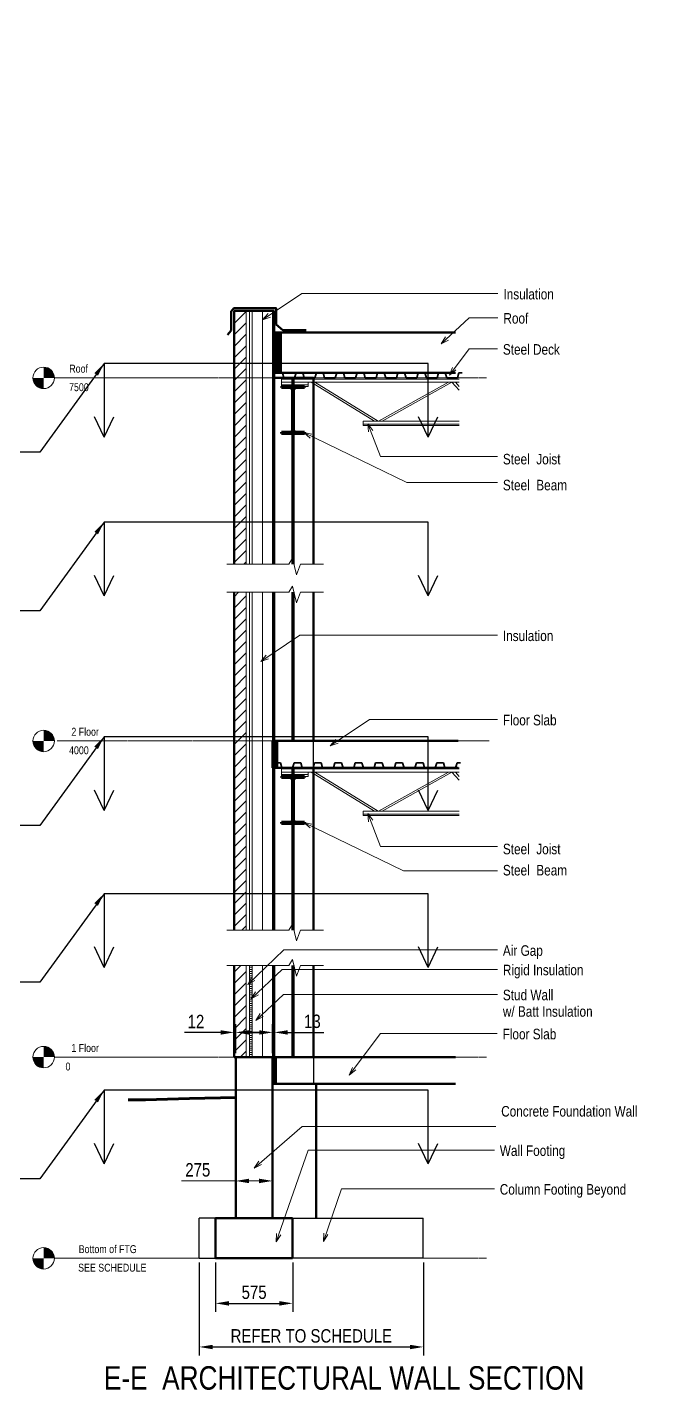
# Model space of a CAD drawing. Header units: millimetres. Extents: x -31954 to 493870, y 99509 to 604061.
# Drawn here: x 401295 to 406097, y 422851 to 433019 of the extents above; entities that cross this region are included whole.
import ezdxf

# ---------------------------------------------------------------- set-up
doc = ezdxf.new("R2010")
doc.units = ezdxf.units.MM
doc.header["$LTSCALE"] = 10
doc.header["$PDMODE"] = 3
doc.header["$PDSIZE"] = 25
doc.linetypes.add('Center', pattern=[2, 1.25, -0.25, 0.25, -0.25])
doc.linetypes.add('DASHED2', pattern=[0.375, 0.25, -0.125])
for name, color, linetype, lineweight in [('A-ANNOTATIONS', 1, 'Continuous', 9), ('A-DETL-GENF', 3, 'Continuous', 9), ('A-DETL-INSL', 8, 'Continuous', 18), ('A-FLOR-LEVL', 6, 'Continuous', 9), ('A-FLOR-OTLN', 6, 'Continuous', 9), ('A-HATCH', 9, 'Continuous', 0), ('A-ROOF', 4, 'Continuous', 9), ('A-WALL', 2, 'Continuous', 18), ('C-TOPO', 2, 'Continuous', 9), ('S-ANNOTATIONS', 1, 'Continuous', 9), ('S-COLUMN-STEEL-PLAN', 4, 'Continuous', 50), ('S-COLUMN-STEEL-SECTION', 4, 'Continuous', 25), ('S-CONC INSTRUCTIONS', 210, 'Continuous', 9), ('S-FOOTING', 2, 'Continuous', 25), ('S-FOUNDATION', 1, 'Continuous', 25), ('S-HATCH', 9, 'Continuous', 0)]:
    doc.layers.add(name, color=color, linetype=linetype, lineweight=lineweight)
doc.styles.add('010 Title Text', font='arial.ttf', dxfattribs={"width": 0.8, "height": 35})
doc.styles.add('Dimension Text', font='arial.ttf', dxfattribs={"width": 0.8})
doc.styles.add('Revit_Arial', font='arial.ttf')
doc.styles.get("Standard").update_dxf_attribs({"font": 'arial.ttf', "width": 0.8})
doc.linetypes.add('BATTING', pattern='A,0.0001,-0.1,[134,ltypeshp.shx,S=0.1,R=0,X=-0.1,Y=0],-0.2,[134,ltypeshp.shx,S=0.1,R=180,X=0.1,Y=0],-0.1', length=0.4001)
doc.dimstyles.new('DIM', dxfattribs={"dimscale": 1000, "dimtxt": 2, "dimasz": 2, "dimexe": 0.787402, "dimexo": 0.492126, "dimtad": 1, "dimdec": 0, "dimzin": 0, "dimdsep": 46, "dimtxsty": 'Revit_Arial', "dimcen": 0, "dimazin": 0, "dimtfac": 1, "dimtdec": 0, "dimtix": 1, "dimtmove": 0, "dimatfit": 3, "dimfxl": 1, "dimtvp": 1, "dimtfill": 1, "dimtolj": 1, "dimtzin": 0, "dimarcsym": 2})
doc.dimstyles.new('DIM 050', dxfattribs={"dimscale": 50, "dimtxt": 2, "dimasz": 2, "dimexe": 1.25, "dimexo": 0.625, "dimtad": 1, "dimdec": 0, "dimdsep": 46, "dimtxsty": 'Dimension Text', "dimcen": 2.5, "dimadec": 0, "dimazin": 0, "dimtfac": 1, "dimtdec": 0, "dimtmove": 0, "dimatfit": 3, "dimfxl": 1, "dimarcsym": 0})
pattern_1 = [(45, (-595309.8357, 45802.2837), (-2.24506403, 2.24506403), [])]
pattern_2 = [(45, (-9153.13, 3250), (-49.4975, 49.4975), []), (45, (-9153.13, 3325), (-49.4975, 49.4975), [])]

# ---------------------------------------------------------------- blocks, each defined once
blk = doc.blocks.new('M_W-Wide Flange-Column - W310X107-280055-Exterior Wall Section-2')
at = {"layer": 'S-COLUMN-STEEL-PLAN'}
for p, q in [((-8246, 5066), (-8539, 5066)), ((-8403, 5002), (-8403, 5066)), ((-8395, 5066), (-8395, 5002)), ((-8246, 5066), (-8246, 3677)), ((-8403, 4675), (-8403, 4977)), ((-8395, 4977), (-8395, 4675)), ((-8403, 3677), (-8403, 4650)), ((-8395, 4650), (-8395, 3677))]:
    blk.add_line(p, q, dxfattribs=at)
blk = doc.blocks.new('Repeating Detail - 38mm-15976-Exterior Wall Section-2')
at = {"layer": 'A-DETL-GENF', "lineweight": 35}
for p, q in [((-8539, 5104), (-8514, 5104)), ((-8514, 5104), (-8503, 5066)), ((-8412, 5104), (-8423, 5066)), ((-8412, 5104), (-8387, 5104)), ((-8387, 5104), (-8362, 5104)), ((-8362, 5104), (-8351, 5066)), ((-8260, 5104), (-8271, 5066)), ((-8260, 5104), (-8235, 5104)), ((-8235, 5104), (-8210, 5104)), ((-8210, 5104), (-8199, 5066)), ((-8108, 5104), (-8119, 5066)), ((-8108, 5104), (-8083, 5104)), ((-8083, 5104), (-8058, 5104)), ((-8058, 5104), (-8047, 5066)), ((-7956, 5104), (-7967, 5066)), ((-7956, 5104), (-7931, 5104)), ((-7931, 5104), (-7906, 5104)), ((-7906, 5104), (-7895, 5066)), ((-7804, 5104), (-7815, 5066)), ((-7804, 5104), (-7779, 5104)), ((-7779, 5104), (-7754, 5104)), ((-7754, 5104), (-7743, 5066)), ((-7652, 5104), (-7663, 5066)), ((-7652, 5104), (-7627, 5104)), ((-7627, 5104), (-7602, 5104)), ((-7602, 5104), (-7591, 5066)), ((-7500, 5104), (-7511, 5066)), ((-7500, 5104), (-7475, 5104)), ((-7475, 5104), (-7450, 5104)), ((-7450, 5104), (-7439, 5066)), ((-7348, 5104), (-7359, 5066)), ((-7348, 5104), (-7323, 5104)), ((-7323, 5104), (-7298, 5104)), ((-7298, 5104), (-7287, 5066)), ((-7196, 5104), (-7207, 5066)), ((-7196, 5104), (-7171, 5104)), ((-8503, 5066), (-8423, 5066)), ((-8351, 5066), (-8271, 5066)), ((-8199, 5066), (-8119, 5066)), ((-8047, 5066), (-7967, 5066)), ((-7895, 5066), (-7815, 5066)), ((-7743, 5066), (-7663, 5066)), ((-7591, 5066), (-7511, 5066)), ((-7439, 5066), (-7359, 5066)), ((-7287, 5066), (-7207, 5066))]:
    blk.add_line(p, q, dxfattribs=at)
blk = doc.blocks.new('CISC Wide Flange Shapes-Section - W360X45-351463-Exterior Wall Section-2')
at = {"layer": 'A-DETL-GENF'}
h = blk.add_hatch(dxfattribs=at)
h.set_pattern_fill('FP_5', color=256, style=0, pattern_type=2)
h.set_pattern_definition(pattern_2)
h.paths.add_polyline_path([(-8485, 4650), (-8314, 4650), (-8314, 4660), (-8378, 4660), (-8387, 4662), (-8393, 4669), (-8396, 4677), (-8396, 4975), (-8393, 4984), (-8387, 4990), (-8378, 4993), (-8314, 4993), (-8314, 5002), (-8485, 5002), (-8485, 4993), (-8420, 4993), (-8411, 4990), (-8405, 4984), (-8402, 4975), (-8402, 4677), (-8405, 4669), (-8411, 4662), (-8420, 4660), (-8485, 4660)], flags=0)
at = {"layer": 'A-DETL-GENF', "lineweight": 70}
for p, q in [((-8314, 5002), (-8485, 5002)), ((-8485, 5002), (-8485, 4993)), ((-8485, 4993), (-8420, 4993)), ((-8378, 4993), (-8314, 4993)), ((-8314, 4993), (-8314, 5002)), ((-8402, 4975), (-8402, 4677)), ((-8396, 4677), (-8396, 4975)), ((-8420, 4660), (-8485, 4660)), ((-8485, 4660), (-8485, 4650)), ((-8485, 4650), (-8314, 4650)), ((-8314, 4660), (-8378, 4660)), ((-8314, 4650), (-8314, 4660))]:
    blk.add_line(p, q, dxfattribs=at)
for centre, start, end in [((-8420, 4975), 0, 90), ((-8378, 4975), 90, 180), ((-8420, 4677), 270, 0), ((-8378, 4677), 180, 270)]:
    blk.add_arc(centre, 17.2, start, end, dxfattribs=at)
blk = doc.blocks.new('M_K-Series Bar Joist-Side - 14K3-352326-Exterior Wall Section-2')
at = {"layer": 'A-DETL-GENF'}
for p, q in [((-8485, 5066), (-7159, 5066)), ((-8485, 5066), (-8485, 5002)), ((-8485, 5057), (-7159, 5057)), ((-8485, 5034), (-7159, 5034)), ((-8285, 5015), (-8485, 5015)), ((-8485, 5002), (-8285, 5002)), ((-8285, 5002), (-8285, 5034)), ((-7790, 4742), (-8263, 5034)), ((-8236, 5034), (-7763, 4742)), ((-7240, 5034), (-7761, 4742)), ((-7213, 5034), (-7734, 4742)), ((-7215, 5034), (-7159, 4974)), ((-7188, 5034), (-7159, 5001)), ((-7875, 4710), (-7875, 4742)), ((-7875, 4742), (-7159, 4742)), ((-7875, 4720), (-7159, 4720)), ((-7875, 4710), (-7159, 4710))]:
    blk.add_line(p, q, dxfattribs=at)
blk = doc.blocks.new('M_W-Wide Flange-Column - W310X107-280055-Exterior Wall Section-1')
at = {"layer": 'S-COLUMN-STEEL-PLAN'}
for p, q in [((-8403, 2358), (-8403, 3468)), ((-8395, 3468), (-8395, 2358)), ((-8246, 3468), (-8246, 2358)), ((-8403, 2094), (-8403, 2158)), ((-8395, 2158), (-8395, 2094)), ((-8246, 2158), (-8246, 947)), ((-8403, 1768), (-8403, 2069)), ((-8395, 2069), (-8395, 1768)), ((-8403, 947), (-8403, 1742)), ((-8395, 1742), (-8395, 947))]:
    blk.add_line(p, q, dxfattribs=at)
blk = doc.blocks.new('CISC Wide Flange Shapes-Section - W360X45-351463-Exterior Wall Section-1')
at = {"layer": 'A-DETL-GENF'}
h = blk.add_hatch(dxfattribs=at)
h.set_pattern_fill('FP_5', color=256, style=0, pattern_type=2)
h.set_pattern_definition(pattern_2)
h.paths.add_polyline_path([(-8485, 1742), (-8314, 1742), (-8314, 1752), (-8378, 1752), (-8387, 1755), (-8393, 1761), (-8396, 1769), (-8396, 2067), (-8393, 2076), (-8387, 2082), (-8378, 2085), (-8314, 2085), (-8314, 2094), (-8485, 2094), (-8485, 2085), (-8420, 2085), (-8411, 2082), (-8405, 2076), (-8402, 2067), (-8402, 1769), (-8405, 1761), (-8411, 1755), (-8420, 1752), (-8485, 1752)], flags=0)
at = {"layer": 'A-DETL-GENF', "lineweight": 70}
for p, q in [((-8314, 2094), (-8485, 2094)), ((-8485, 2094), (-8485, 2085)), ((-8485, 2085), (-8420, 2085)), ((-8402, 2067), (-8402, 1769)), ((-8396, 1769), (-8396, 2067)), ((-8378, 2085), (-8314, 2085)), ((-8314, 2085), (-8314, 2094)), ((-8420, 1752), (-8485, 1752)), ((-8485, 1752), (-8485, 1742)), ((-8485, 1742), (-8314, 1742)), ((-8314, 1752), (-8378, 1752)), ((-8314, 1742), (-8314, 1752))]:
    blk.add_line(p, q, dxfattribs=at)
for centre, start, end in [((-8420, 2067), 0, 90), ((-8378, 2067), 90, 180), ((-8420, 1769), 270, 0), ((-8378, 1769), 180, 270)]:
    blk.add_arc(centre, 17.2, start, end, dxfattribs=at)
blk = doc.blocks.new('M_K-Series Bar Joist-Side - 14K3-352326-Exterior Wall Section-1')
at = {"layer": 'A-DETL-GENF'}
for p, q in [((-8485, 2158), (-7159, 2158)), ((-8485, 2158), (-8485, 2094)), ((-8485, 2149), (-7159, 2149)), ((-8485, 2126), (-7159, 2126)), ((-8285, 2107), (-8485, 2107)), ((-8485, 2094), (-8285, 2094)), ((-8285, 2094), (-8285, 2126)), ((-7790, 1834), (-8263, 2126)), ((-8236, 2126), (-7763, 1834)), ((-7240, 2126), (-7761, 1834)), ((-7213, 2126), (-7734, 1834)), ((-7215, 2126), (-7159, 2066)), ((-7188, 2126), (-7159, 2093)), ((-7875, 1802), (-7875, 1834)), ((-7875, 1834), (-7159, 1834)), ((-7875, 1812), (-7159, 1812)), ((-7875, 1802), (-7159, 1802))]:
    blk.add_line(p, q, dxfattribs=at)
blk = doc.blocks.new('M_W-Wide Flange-Column - W310X107-280055-Exterior Wall Section-0')
at = {"layer": 'S-COLUMN-STEEL-PLAN'}
for p, q in [((-8403, 0), (-8403, 684)), ((-8395, 684), (-8395, 0)), ((-8246, 684), (-8246, 0))]:
    blk.add_line(p, q, dxfattribs=at)
blk = doc.blocks.new('Level - M_Level Head - Circle-11120-Exterior Wall Section--1')
at = {"layer": 'A-FLOR-LEVL'}
h = blk.add_hatch(color=256, dxfattribs=at)
edge = h.paths.add_edge_path(flags=0)
edge.add_line((-10232, -80), (-10232, 0))
edge.add_line((-10232, 0), (-10312, 0))
edge.add_arc((-10232, 0), 80, 180, 270)
h = blk.add_hatch(color=256, dxfattribs=at)
edge = h.paths.add_edge_path(flags=0)
edge.add_line((-10232, 0), (-10152, 0))
edge.add_arc((-10232, 0), 80, 0, 90)
edge.add_line((-10232, 80), (-10232, 0))
blk.add_circle((-10232, 0), 80, dxfattribs=at)
blk = doc.blocks.new('Level - M_Level Head - Circle-V13-Exterior Wall Section--1')
at = {"layer": 'A-FLOR-LEVL'}
h = blk.add_hatch(color=256, dxfattribs=at)
edge = h.paths.add_edge_path(flags=0)
edge.add_line((-10232, 2278), (-10232, 2358))
edge.add_line((-10232, 2358), (-10312, 2358))
edge.add_arc((-10232, 2358), 80, 180, 270)
h = blk.add_hatch(color=256, dxfattribs=at)
edge = h.paths.add_edge_path(flags=0)
edge.add_line((-10232, 2358), (-10152, 2358))
edge.add_arc((-10232, 2358), 80, 0, 90)
edge.add_line((-10232, 2438), (-10232, 2358))
blk.add_circle((-10232, 2358), 80, dxfattribs=at)
blk = doc.blocks.new('Level - M_Level Head - Circle-V14-Exterior Wall Section--1')
at = {"layer": 'A-FLOR-LEVL'}
h = blk.add_hatch(color=256, dxfattribs=at)
edge = h.paths.add_edge_path(flags=0)
edge.add_line((-10232, 5066), (-10152, 5066))
edge.add_arc((-10232, 5066), 80, 0, 90)
edge.add_line((-10232, 5146), (-10232, 5066))
h = blk.add_hatch(color=256, dxfattribs=at)
edge = h.paths.add_edge_path(flags=0)
edge.add_line((-10232, 4986), (-10232, 5066))
edge.add_line((-10232, 5066), (-10312, 5066))
edge.add_arc((-10232, 5066), 80, 180, 270)
blk.add_circle((-10232, 5066), 80, dxfattribs=at)
blk = doc.blocks.new('*D321')
at = {"layer": 'Defpoints', "color": 0, "lineweight": -2, "transparency": 16777216}
for p, q in [((402701, 423807), (402701, 423439)), ((403276, 423807), (403276, 423439)), ((402801, 423502), (403176, 423502))]:
    blk.add_line(p, q, dxfattribs=at)
at = {"layer": 'Defpoints', "color": 0, "transparency": 16777216}
for p in [(402701, 423838), (403276, 423838), (403276, 423502)]:
    blk.add_point(p, dxfattribs=at)
for points in [[(402801, 423519), (402801, 423485), (402701, 423502)], [(403176, 423519), (403176, 423485), (403276, 423502)]]:
    blk.add_solid(points, dxfattribs=at)
at = {"layer": 'Defpoints', "color": 0, "transparency": 16777216, "insert": (402988, 423584), "char_height": 100, "attachment_point": 5, "style": 'Dimension Text'}
blk.add_mtext('575', dxfattribs=at)
blk = doc.blocks.new('*D322')
at = {"layer": 'Defpoints', "color": 0, "lineweight": -2, "transparency": 16777216}
for p, q in [((402579, 423807), (402579, 423114)), ((404251, 423807), (404251, 423114)), ((402679, 423177), (404151, 423177))]:
    blk.add_line(p, q, dxfattribs=at)
at = {"layer": 'Defpoints', "color": 0, "transparency": 16777216}
for p in [(402579, 423838), (404251, 423838), (404251, 423177)]:
    blk.add_point(p, dxfattribs=at)
for points in [[(402679, 423193), (402679, 423160), (402579, 423177)], [(404151, 423193), (404151, 423160), (404251, 423177)]]:
    blk.add_solid(points, dxfattribs=at)
at = {"layer": 'Defpoints', "color": 0, "transparency": 16777216, "insert": (403415, 423259), "char_height": 100, "attachment_point": 5, "style": 'Dimension Text'}
blk.add_mtext('REFER TO SCHEDULE', dxfattribs=at)
blk = doc.blocks.new('*D323')
at = {"layer": 'Defpoints', "color": 0, "lineweight": -2, "transparency": 16777216}
for p, q in [((403126, 425369), (403126, 425585)), ((403139, 425369), (403139, 425585)), ((403026, 425523), (402926, 425523)), ((403126, 425523), (403139, 425523)), ((403239, 425523), (403508, 425523))]:
    blk.add_line(p, q, dxfattribs=at)
at = {"layer": 'Defpoints', "color": 0, "transparency": 16777216}
for p in [(403126, 425523), (403126, 425338), (403139, 425338)]:
    blk.add_point(p, dxfattribs=at)
for points in [[(403026, 425539), (403026, 425506), (403126, 425523)], [(403239, 425539), (403239, 425506), (403139, 425523)]]:
    blk.add_solid(points, dxfattribs=at)
at = {"layer": 'Defpoints', "color": 0, "transparency": 16777216, "insert": (403423, 425605), "char_height": 100, "attachment_point": 5, "style": 'Dimension Text'}
blk.add_mtext('13', dxfattribs=at)
blk = doc.blocks.new('*D324')
at = {"layer": 'Defpoints', "color": 0, "lineweight": -2, "transparency": 16777216}
for p, q in [((402839, 425369), (402839, 425585)), ((402851, 425369), (402851, 425585)), ((402739, 425523), (402470, 425523)), ((402851, 425523), (402839, 425523)), ((402951, 425523), (403051, 425523))]:
    blk.add_line(p, q, dxfattribs=at)
at = {"layer": 'Defpoints', "color": 0, "transparency": 16777216}
for p in [(402839, 425523), (402839, 425338), (402851, 425338)]:
    blk.add_point(p, dxfattribs=at)
for points in [[(402739, 425539), (402739, 425506), (402839, 425523)], [(402951, 425539), (402951, 425506), (402851, 425523)]]:
    blk.add_solid(points, dxfattribs=at)
at = {"layer": 'Defpoints', "color": 0, "transparency": 16777216, "insert": (402554, 425604), "char_height": 100, "attachment_point": 5, "style": 'Dimension Text'}
blk.add_mtext('12', dxfattribs=at)

msp = doc.modelspace()

# ---------------------------------------------------------------- hatches: boundary and pattern name
at = {"layer": 'A-DETL-INSL'}
h = msp.add_hatch(dxfattribs=at)
h.set_pattern_fill('ANSI31', color=256, scale=5, angle=315)
h.set_pattern_definition([(0, (-595309.836, 45802.284), (5e-15, 15.875), [])])
h.paths.add_polyline_path([(402973.6, 426021.9), (402953.6, 426021.9), (402953.6, 425338.2), (402973.6, 425338.2)])
at = {"layer": 'A-HATCH', "lineweight": 18}
h = msp.add_hatch(dxfattribs=at)
h.set_pattern_fill('FP_1', color=256, style=0, pattern_type=2)
h.set_pattern_definition([(45, (193152.917, 428588.17), (-42.426407, 42.426407), [])])
edge = h.paths.add_edge_path(flags=0)
edge.add_line((402928.6, 429015.6), (402928.6, 430904.5))
edge.add_line((402928.6, 430904.5), (402838.6, 430904.5))
edge.add_line((402838.6, 430904.5), (402838.6, 430142.3))
edge.add_line((402838.6, 430142.3), (402838.6, 429015.6))
h = msp.add_hatch(dxfattribs=at)
h.set_pattern_fill('FP_1', color=256, style=0, pattern_type=2)
h.set_pattern_definition([(45, (193152.917, 428588.17), (-42.426407, 42.426407), [])])
h.paths.add_polyline_path([(402877.1, 426284.8), (402928.6, 426284.8), (402928.6, 428805.8), (402838.6, 428805.8), (402838.6, 426284.8)], flags=0)
h = msp.add_hatch(dxfattribs=at)
h.set_pattern_fill('FP_1', color=256, style=0, pattern_type=2)
h.set_pattern_definition([(45, (193152.917, 428588.17), (-42.426407, 42.426407), [])])
h.paths.add_polyline_path([(402928.6, 425338.2), (402928.6, 426021.9), (402838.6, 426021.9), (402838.6, 425338.2), (402877.1, 425338.2)], flags=0)
at = {"layer": 'S-HATCH'}
h = msp.add_hatch(dxfattribs=at)
h.set_pattern_fill('ANSI31', color=256)
h.set_pattern_definition(pattern_1)
h.paths.add_polyline_path([(403186.5, 430742.5), (403138.6, 430742.5), (403138.6, 430442.5), (403186.5, 430442.5)])
h = msp.add_hatch(dxfattribs=at)
h.set_pattern_fill('ANSI31', color=256)
h.set_pattern_definition(pattern_1)
h.paths.add_polyline_path([(403159.6, 427696.7), (403125.6, 427696.7), (403125.6, 427496.7), (403159.6, 427496.7)])
h = msp.add_hatch(dxfattribs=at)
h.set_pattern_fill('ANSI31', color=256)
h.set_pattern_definition(pattern_1)
h.paths.add_polyline_path([(403125.6, 425138.2), (403150.6, 425138.2), (403150.6, 425338.2), (403125.6, 425338.2)])

# ---------------------------------------------------------------- linework, layer by layer
at = {"layer": 'A-ANNOTATIONS'}
for p, q in [((403051.1, 430837.1), (403343.6, 431032.8)), ((403343.6, 431032.8), (404807.8, 431032.8)), ((403051.1, 430837.1), (403092, 430883.8)), ((403051.1, 430837.1), (403109.9, 430857.1)), ((404383, 430656.7), (404593.4, 430852.4)), ((404593.4, 430852.4), (404807.8, 430852.4)), ((404383, 430656.7), (404416, 430709.3)), ((404383, 430656.7), (404437.9, 430685.8)), ((404445.1, 430424.9), (404593.4, 430620.6)), ((404593.4, 430620.6), (404803.7, 430620.6)), ((404445.1, 430424.9), (404468.5, 430482.4)), ((404445.1, 430424.9), (404494.2, 430463)), ((403836.2, 430062.5), (403872.8, 430012.3)), ((403836.2, 430062.5), (403842.8, 430000.7)), ((403836.2, 430062.5), (403930.3, 429818.2)), ((403358.6, 429995.6), (403419.6, 429984)), ((403358.6, 429995.6), (403405.6, 429955)), ((403358.6, 429995.6), (404126.9, 429624.5)), ((403930.3, 429818.2), (404803.7, 429818.2)), ((404126.9, 429624.5), (404803.7, 429624.5)), ((403037.8, 428289.2), (403330.3, 428484.9)), ((403330.3, 428484.9), (404803.7, 428484.9)), ((403037.8, 428289.2), (403078.7, 428335.9)), ((403037.8, 428289.2), (403096.6, 428309.2)), ((403556.2, 427660.4), (403848.7, 427856.1)), ((403848.7, 427856.1), (404803.7, 427856.1)), ((403556.2, 427660.4), (403597.1, 427707.1)), ((403556.2, 427660.4), (403615, 427680.4)), ((403358.6, 427087.7), (403419.6, 427076.1)), ((403358.6, 427087.7), (403405.6, 427047.2)), ((403358.6, 427087.7), (404103.1, 426728.2)), ((403836.2, 427154.6), (403872.8, 427104.4)), ((403836.2, 427154.6), (403842.8, 427092.9)), ((403836.2, 427154.6), (403930.3, 426910.3)), ((403930.3, 426910.3), (404803.7, 426910.3)), ((404103.1, 426728.2), (404803.7, 426728.2)), ((402940.5, 425880.3), (403211, 426137.5)), ((403211, 426137.5), (404803.7, 426137.5)), ((402966.4, 425772.9), (403197.4, 425992.6)), ((403197.4, 425992.6), (404803.7, 425992.6)), ((402940.5, 425880.3), (402972.2, 425933.8)), ((402940.5, 425880.3), (402994.7, 425910.8)), ((402966.4, 425772.9), (402998, 425826.4)), ((402966.4, 425772.9), (403020.5, 425803.4)), ((403000.7, 425610.7), (403206.5, 425806.4)), ((403206.5, 425806.4), (404803.7, 425806.4)), ((403000.7, 425610.7), (403032.4, 425664.2)), ((403000.7, 425610.7), (403054.9, 425641.2)), ((403698.1, 425204.4), (403930.9, 425514.8)), ((403930.9, 425514.8), (404801.8, 425514.8)), ((403698.1, 425204.4), (403721.2, 425262)), ((403698.1, 425204.4), (403747, 425242.7)), ((402987.9, 424511.2), (403347.8, 424821.6)), ((403347.8, 424821.6), (404791, 424821.6)), ((403152, 423961.9), (403391.2, 424645.5)), ((403391.2, 424645.5), (404780.6, 424645.5)), ((402987.9, 424511.2), (403022.9, 424562.6)), ((402987.9, 424511.2), (403043.9, 424538.2)), ((402850.6, 424169.4), (402850.6, 424477.6)), ((403125.6, 424169.4), (403125.6, 424477.6)), ((402850.6, 424415.1), (402447.2, 424415.1)), ((403025.6, 424415.1), (402950.6, 424415.1)), ((403504.8, 423963.4), (403639.1, 424356.7)), ((403639.1, 424356.7), (404780.6, 424356.7)), ((403152, 423961.9), (403156.2, 424023.9)), ((403152, 423961.9), (403186.6, 424013.5)), ((403504.8, 423963.4), (403509, 424025.4)), ((403504.8, 423963.4), (403539.4, 424015))]:
    msp.add_line(p, q, dxfattribs=at)
for points in [[(402785.2, 429015.6), (403246.9, 429015.6), (403273.6, 429060.4), (403305.4, 428936.4), (403334.2, 429015.6), (403505.5, 429015.6)], [(402785.2, 428805.8), (403246.9, 428805.8), (403273.6, 428850.6), (403305.4, 428726.6), (403334.2, 428805.8), (403505.5, 428805.8)], [(402785.2, 426284.8), (403246.9, 426284.8), (403273.6, 426329.6), (403305.4, 426205.6), (403334.2, 426284.8), (403505.5, 426284.8)], [(402785.2, 426021.9), (403246.9, 426021.9), (403273.6, 426066.7), (403305.4, 425942.7), (403334.2, 426021.9), (403505.5, 426021.9)]]:
    msp.add_lwpolyline(points, dxfattribs=at)
for points in [[(402950.6, 424431.8), (402950.6, 424398.4), (402850.6, 424415.1)], [(403025.6, 424431.8), (403025.6, 424398.4), (403125.6, 424415.1)]]:
    msp.add_solid(points, dxfattribs=at)
at = {"layer": 'A-FLOR-OTLN', "lineweight": 50}
for p, q in [((404511.2, 427696.7), (403159.6, 427696.7)), ((403159.6, 427496.7), (404511.2, 427496.7)), ((404490.2, 425338.2), (403125.6, 425338.2)), ((403150.6, 425338.2), (403150.6, 425138.2)), ((403125.6, 425138.2), (404490.2, 425138.2))]:
    msp.add_line(p, q, dxfattribs=at)
at = {"layer": 'A-HATCH', "linetype": 'BATTING', "ltscale": 0.14}
for p, q in [((403050.9, 429017.6), (403050.9, 430899.2)), ((403050.9, 426284.8), (403050.9, 428807.4)), ((403050.9, 425338.2), (403050.9, 426015.9))]:
    msp.add_line(p, q, dxfattribs=at)
at = {"layer": 'A-ROOF', "lineweight": 50}
for p, q in [((404490.2, 430742.5), (403138.6, 430742.5)), ((403138.6, 430442.5), (404490.2, 430442.5))]:
    msp.add_line(p, q, dxfattribs=at)
at = {"layer": 'A-WALL', "lineweight": 50}
for p, q in [((403138.6, 430904.5), (402838.6, 430904.5)), ((402838.6, 430904.5), (402838.6, 429015.6)), ((403138.6, 429015.6), (403138.6, 430904.5)), ((403186.5, 430442.5), (403186.5, 430742.5)), ((402838.6, 428805.8), (402838.6, 426284.8)), ((403138.6, 427696.7), (403138.6, 428805.8)), ((403159.6, 427696.7), (403125.6, 427696.7)), ((403125.6, 427696.7), (403125.6, 427496.7)), ((403159.6, 427496.7), (403159.6, 427696.7)), ((403159.6, 427496.7), (403125.6, 427496.7)), ((403138.6, 426284.8), (403138.6, 427496.7)), ((402838.6, 426021.9), (402838.6, 425338.2)), ((403138.6, 425338.2), (403138.6, 426021.9)), ((402838.6, 425338.2), (402863.6, 425338.2))]:
    msp.add_line(p, q, dxfattribs=at)
at = {"layer": 'A-WALL'}
for p, q in [((402928.6, 430904.5), (402928.6, 429015.6)), ((402953.6, 430904.5), (402953.6, 429015.6)), ((402973.6, 430904.5), (402973.6, 429015.6)), ((403125.6, 430904.5), (403125.6, 429015.6)), ((402928.6, 428805.8), (402928.6, 426284.8)), ((402953.6, 428805.8), (402953.6, 426284.8)), ((402973.6, 428805.8), (402973.6, 426284.8)), ((403125.6, 426284.8), (403125.6, 428805.8)), ((402928.6, 426021.9), (402928.6, 425338.2)), ((402953.6, 426021.9), (402953.6, 425338.2)), ((402973.6, 426021.9), (402973.6, 425338.2)), ((403125.6, 426021.9), (403125.6, 425338.2))]:
    msp.add_line(p, q, dxfattribs=at)
at = {"layer": 'A-WALL', "lineweight": 50}
msp.add_lwpolyline([(403376.1, 430760.8), (403202, 430760.8), (403152.8, 430803.2), (403152.8, 430923.3), (402838, 430923.3), (402816.5, 430899.3), (402816.5, 430757.4), (402790.1, 430724.2)], dxfattribs=at)
at = {"layer": 'C-TOPO', "linetype": 'Continuous', "lineweight": 100}
for p, q in [((402505.7, 425028.9), (402850.6, 425037.3)), ((402178.5, 425020.9), (402048.8, 425019.5)), ((402505.7, 425028.9), (402178.5, 425020.9))]:
    msp.add_line(p, q, dxfattribs=at)
at = {"layer": 'C-TOPO', "linetype": 'Continuous'}
for p, q in [((402505.7, 425028.9), (402850.6, 425037.3)), ((402178.5, 425020.9), (402048.8, 425019.5)), ((402178.5, 425020.9), (402505.7, 425028.9))]:
    msp.add_line(p, q, dxfattribs=at)
at = {"layer": 'Defpoints'}
for points in [[(404286, 429961.4), (404286, 430510.9), (401868.3, 430510.9), (401868.3, 429961.4)], [(401868.3, 429961.4), (401796.1, 430114.4)], [(401868.3, 429961.4), (401940.5, 430114.4)], [(404286, 429961.4), (404213.8, 430114.4)], [(404286, 429961.4), (404358.2, 430114.4)], [(404286, 428778.4), (404286, 429328), (401868.3, 429328), (401868.3, 428778.4)], [(401868.3, 428778.4), (401796.1, 428931.4)], [(401868.3, 428778.4), (401940.5, 428931.4)], [(404286, 428778.4), (404213.8, 428931.4)], [(404286, 428778.4), (404358.2, 428931.4)], [(401868.3, 427176.6), (401796.1, 427329.6)], [(401868.3, 427176.6), (401940.5, 427329.6)], [(404286, 427176.6), (404213.8, 427329.6)], [(404286, 427176.6), (404358.2, 427329.6)], [(404286, 426007.8), (404286, 426557.4), (401868.3, 426557.4), (401868.3, 426007.8)], [(401868.3, 426007.8), (401796.1, 426160.8)], [(401868.3, 426007.8), (401940.5, 426160.8)], [(404286, 426007.8), (404213.8, 426160.8)], [(404286, 426007.8), (404358.2, 426160.8)], [(404286, 424541.4), (404286, 425091), (401868.3, 425091), (401868.3, 424541.4)], [(401868.3, 424541.4), (401796.1, 424694.4)], [(401868.3, 424541.4), (401940.5, 424694.4)], [(404286, 424541.4), (404213.8, 424694.4)], [(404286, 424541.4), (404358.2, 424694.4)]]:
    msp.add_lwpolyline(points, dxfattribs=at)
at = {"layer": 'S-COLUMN-STEEL-PLAN'}
for p, q in [((403450.7, 425138.2), (403450.7, 425029.4)), ((403450.7, 425029.3), (403450.7, 424138.2))]:
    msp.add_line(p, q, dxfattribs=at)
at = {"layer": 'S-COLUMN-STEEL-SECTION', "linetype": 'DASHED2'}
for p, q in [((403431.6, 427496.7), (403431.6, 427696.7)), ((403431.6, 425338.2), (403431.6, 425138.2))]:
    msp.add_line(p, q, dxfattribs=at)
at = {"layer": 'S-COLUMN-STEEL-SECTION'}
msp.add_line((403274.6, 427080.7), (403282.5, 427080.7), dxfattribs=at)
at = {"layer": 'S-COLUMN-STEEL-SECTION', "linetype": 'BATTING'}
for p, q in [((403125.6, 425138.2), (403125.6, 425338.2)), ((403125.6, 425338.2), (403150.6, 425338.2))]:
    msp.add_line(p, q, dxfattribs=at)
at = {"layer": 'S-FOOTING', "linetype": 'DASHED2', "lineweight": -3}
for p, q in [((402579.1, 423838.2), (402579.1, 424138.2)), ((402700.6, 424138.2), (402579.1, 424138.2)), ((403275.6, 424138.2), (404250.7, 424138.2)), ((404250.7, 423838.2), (404250.7, 424138.2)), ((402579.1, 423838.2), (402700.6, 423838.2)), ((404250.7, 423838.2), (403275.6, 423838.2))]:
    msp.add_line(p, q, dxfattribs=at)
at = {"layer": 'S-FOOTING', "lineweight": 50}
for p, q in [((403275.6, 424138.2), (402700.6, 424138.2)), ((402700.6, 424138.2), (402700.6, 423838.2)), ((403275.6, 423838.2), (403275.6, 424138.2)), ((402700.6, 423838.2), (403275.6, 423838.2))]:
    msp.add_line(p, q, dxfattribs=at)
at = {"layer": 'S-FOUNDATION', "lineweight": 50}
for p, q in [((402850.6, 425338.2), (402850.6, 424138.2)), ((403138.6, 425338.2), (402863.6, 425338.2)), ((403125.6, 424138.2), (403125.6, 425338.2)), ((402850.6, 424138.2), (403125.6, 424138.2))]:
    msp.add_line(p, q, dxfattribs=at)

# ---------------------------------------------------------------- block references
at = {"layer": 'A-DETL-GENF'}
for name, p in [('Repeating Detail - 38mm-15976-Exterior Wall Section-2', (411712.8, 425338.2)), ('M_K-Series Bar Joist-Side - 14K3-352326-Exterior Wall Section-2', (411677.6, 425338.2)), ('CISC Wide Flange Shapes-Section - W360X45-351463-Exterior Wall Section-2', (411677.6, 425338.2)), ('Repeating Detail - 38mm-15976-Exterior Wall Section-2', (411698.6, 422430.3)), ('M_K-Series Bar Joist-Side - 14K3-352326-Exterior Wall Section-1', (411677.6, 425338.2)), ('CISC Wide Flange Shapes-Section - W360X45-351463-Exterior Wall Section-1', (411677.6, 425338.2))]:
    msp.add_blockref(name, p, dxfattribs=at)
at = {"layer": 'A-FLOR-LEVL'}
for name, p in [('Level - M_Level Head - Circle-V14-Exterior Wall Section--1', (411649.7, 425338.2)), ('Level - M_Level Head - Circle-V13-Exterior Wall Section--1', (411649.7, 425338.2)), ('Level - M_Level Head - Circle-11120-Exterior Wall Section--1', (411649.7, 425338.2)), ('Level - M_Level Head - Circle-11120-Exterior Wall Section--1', (411649.7, 423838.2))]:
    msp.add_blockref(name, p, dxfattribs=at)
at = {"layer": 'S-COLUMN-STEEL-PLAN'}
for name in ['M_W-Wide Flange-Column - W310X107-280055-Exterior Wall Section-2', 'M_W-Wide Flange-Column - W310X107-280055-Exterior Wall Section-1', 'M_W-Wide Flange-Column - W310X107-280055-Exterior Wall Section-0']:
    msp.add_blockref(name, (411677.6, 425338.2), dxfattribs=at)

# ---------------------------------------------------------------- texts
at = {"layer": 'A-ANNOTATIONS', "insert": (404831.7, 424973.9), "char_height": 78.683, "width": 1017.466, "attachment_point": 1, "line_spacing_factor": 0.938532, "bg_fill": 3, "box_fill_scale": 1.25, "bg_fill_color": 0, "bg_fill_transparency": 0}
msp.add_mtext('Concrete Foundation Wall', dxfattribs=at)
at = {"layer": 'A-ANNOTATIONS', "insert": (402567.8, 424497.4), "char_height": 100, "attachment_point": 5, "style": 'Dimension Text'}
msp.add_mtext('275', dxfattribs=at)
at = {"layer": 'S-ANNOTATIONS', "style": '010 Title Text', "width": 0.8}
msp.add_text('E-E  ARCHITECTURAL WALL SECTION', height=175, dxfattribs=at).set_placement((401867.2, 422858.4))

# ---------------------------------------------------------------- dimensions: what is measured, and where the dimension line sits
at = {"layer": 'Defpoints'}
for base, p1, p2, picture, middle in [((402838.6, 425522.5), (402850.6, 425338.2), (402838.6, 425338.2), '*D324', (402554.2, 425604)), ((403275.6, 423501.9), (402700.6, 423838.2), (403275.6, 423838.2), '*D321', (402988.1, 423584))]:
    dim = msp.add_linear_dim(base=base, p1=p1, p2=p2, dimstyle='DIM 050', dxfattribs=at)
    dim.commit()
    dim.dimension.update_dxf_attribs({"geometry": picture, "text_midpoint": middle})
dim = msp.add_linear_dim(base=(403125.6, 425522.5), p1=(403138.6, 425338.2), p2=(403125.6, 425338.2), dimstyle='DIM 050', dxfattribs=at)
dim.commit()
dim.dimension.update_dxf_attribs({"geometry": '*D323', "text_midpoint": (403423.3, 425522.5), "dimtype": 160})
dim = msp.add_linear_dim(base=(404250.7, 423176.5), p1=(402579.1, 423838.2), p2=(404250.7, 423838.2), text='REFER TO SCHEDULE', dimstyle='DIM 050', dxfattribs=at)
dim.commit()
dim.dimension.update_dxf_attribs({"geometry": '*D322', "text_midpoint": (403414.9, 423259.5)})

# ---------------------------------------------------------------- leaders
at = {"layer": 'Defpoints', "annotation_type": 0, "has_hookline": 1, "hookline_direction": 1}
for points, text_width in [([(401868.3, 429328), (401388.7, 428667.6), (401288.7, 428667.6)], 1861.4), ([(401868.3, 426557.4), (401388.7, 425897.1), (401288.7, 425897.1)], 1880), ([(401868.3, 425091), (401388.7, 424430.6), (401288.7, 424430.6)], 2314.2)]:
    msp.add_leader(points, dimstyle='DIM 050', dxfattribs=dict(at, text_width=text_width))

# ---------------------------------------------------------------- next in the draw order: texts
at = {"layer": 'A-ANNOTATIONS', "char_height": 78.683, "attachment_point": 1, "line_spacing_factor": 0.938532, "bg_fill": 3, "box_fill_scale": 1.25, "bg_fill_color": 0, "bg_fill_transparency": 0}
for s, insert, width in [('\\fArial|b0|i0|c0|p34|;Insulation', (404848.4, 431067.8), 560.566), ('\\fArial|b0|i0|c0|p34|;Roof', (404848.4, 430887.4), 276.444), ('\\fArial|b0|i0|c0|p34|;Steel Deck', (404844.4, 430655.6), 632.557), ('\\fArial|b0|i0|c0|p34|;Steel  Joist', (404844.4, 429837.4), 632.557), ('\\fArial|b0|i0|c0|p34|;Steel  Beam', (404844.4, 429643.8), 632.557), ('\\fArial|b0|i0|c0|p34|;Insulation', (404844.4, 428519.9), 632.557), ('\\fArial|b0|i0|c0|p34|;Floor Slab', (404844.4, 427891.1), 632.557), ('\\fArial|b0|i0|c0|p34|;Steel  Joist', (404844.4, 426929.6), 632.557), ('Rigid Insulation', (404844.4, 426027.6), 1058.47), ('Stud Wall\\Pw/ Batt Insulation', (404844.4, 425841.4), 1058.47), ('Wall Footing', (404821.3, 424680.5), 1004.028), ('Column Footing Beyond', (404821.3, 424391.7), 1004.028)]:
    msp.add_mtext(s, dxfattribs=dict(at, insert=insert, width=width))
at = {"layer": 'A-FLOR-LEVL', "char_height": 59.012, "attachment_point": 3, "line_spacing_factor": 0.938532, "bg_fill": 3, "box_fill_scale": 1.25, "bg_fill_color": 0, "bg_fill_transparency": 0}
for s, insert, width in [('\\fArial|b0|i0|c0|p34|;Roof', (401748.3, 430502.2), 207.34), ('\\fArial|b0|i0|c0|p34|;2 Floor', (401829.9, 427794.4), 305.25), ('\\fArial|b0|i0|c0|p34|;1 Floor', (401829.9, 425435.9), 305.25), ('\\fArial|b0|i0|c0|p34|;Bottom of FTG', (402111.8, 423935.9), 568.142)]:
    msp.add_mtext(s, dxfattribs=dict(at, insert=insert, width=width))

# ---------------------------------------------------------------- next in the draw order: linework, layer by layer
at = {"layer": 'Defpoints'}
msp.add_lwpolyline([(404286, 427176.6), (404286, 427726.2), (401868.3, 427726.2), (401868.3, 427176.6)], dxfattribs=at)

# ---------------------------------------------------------------- next in the draw order: texts
at = {"layer": 'A-ANNOTATIONS', "attachment_point": 1, "line_spacing_factor": 0.938532, "bg_fill": 3, "box_fill_scale": 1.25, "bg_fill_color": 0, "bg_fill_transparency": 0}
for s, insert, char_height, width in [('\\fArial|b0|i0|c0|p34|;Steel  Beam', (404844.4, 426771.9), 78.683, 632.557), ('Air Gap', (404844.4, 426172.5), 78.68, 1058.47), ('\\fArial|b0|i0|c0|p34|;Floor Slab', (404842.4, 425549.8), 78.683, 596.082)]:
    msp.add_mtext(s, dxfattribs=dict(at, insert=insert, char_height=char_height, width=width))
at = {"layer": 'A-FLOR-LEVL', "char_height": 59.012, "attachment_point": 3, "line_spacing_factor": 0.938532, "bg_fill": 3, "box_fill_scale": 1.25, "bg_fill_color": 0, "bg_fill_transparency": 0}
for s, insert, width in [('\\fArial|b0|i0|c0|p34|;7500', (401754.1, 430364), 218.858), ('\\fArial|b0|i0|c0|p34|;4000', (401754.1, 427656.1), 218.858), ('\\fArial|b0|i0|c0|p34|;0', (401617.3, 425297.7), 54.715), ('SEE SCHEDULE', (402184.7, 423797.7), 651.279)]:
    msp.add_mtext(s, dxfattribs=dict(at, insert=insert, width=width))

# ---------------------------------------------------------------- next in the draw order: linework, layer by layer
at = {"layer": 'A-FLOR-LEVL', "linetype": 'Center'}
for p, q in [((404721.2, 430404.5), (401498, 430404.5)), ((404742.2, 427696.7), (401519, 427696.7)), ((404721.2, 425338.2), (401498, 425338.2)), ((404721.2, 423838.2), (401498, 423838.2))]:
    msp.add_line(p, q, dxfattribs=at)

# ---------------------------------------------------------------- next in the draw order: leaders
at = {"layer": 'Defpoints', "annotation_type": 0, "has_hookline": 1, "hookline_direction": 1}
for points, text_width in [([(401868.3, 430510.9), (401388.7, 429850.6), (401288.7, 429850.6)], 1481.4), ([(401868.3, 427726.2), (401388.7, 427065.8), (401288.7, 427065.8)], 1670.1)]:
    msp.add_leader(points, dimstyle='DIM 050', dxfattribs=dict(at, text_width=text_width))
at = {"layer": 'S-CONC INSTRUCTIONS'}
msp.add_leader([(399213.7, 442108.9), (418028.4, 420443.2), (493869.7, 420443.2)], dimstyle='DIM', dxfattribs=at)

doc.saveas('drawing.dxf')
